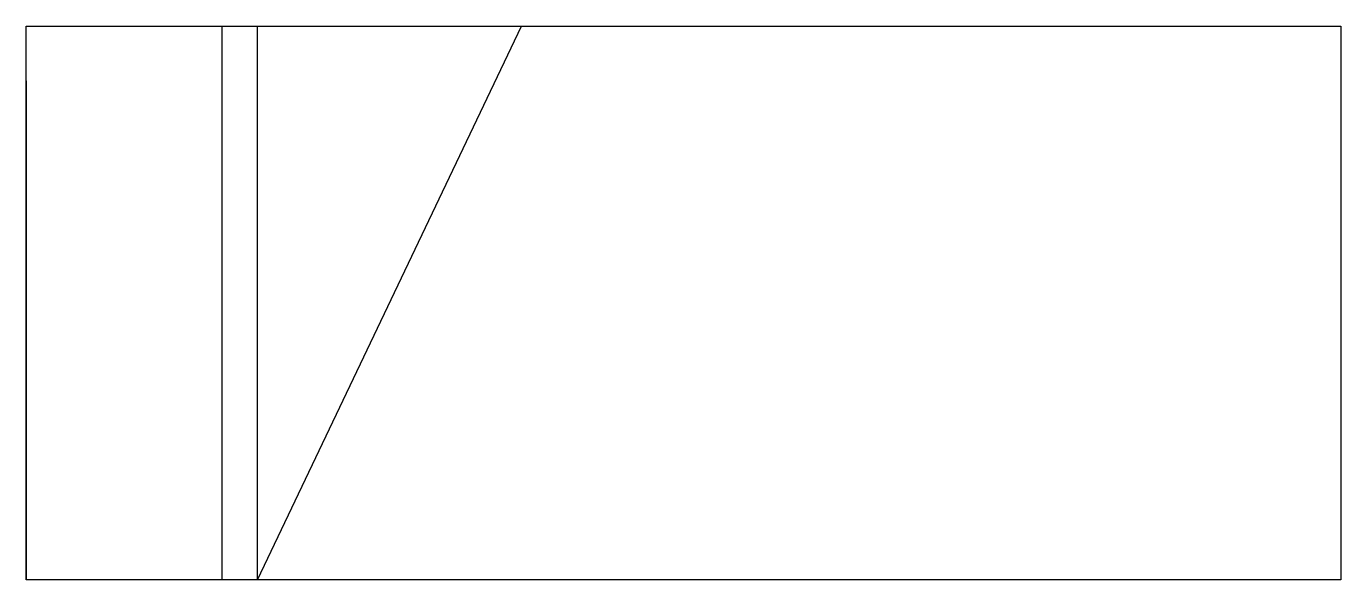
# Model space of a CAD drawing. Extents: x 7.08 to 8.98, y 28.04 to 28.84.
import ezdxf

# ---------------------------------------------------------------- set-up
doc = ezdxf.new("R2010")
doc.units = 0
doc.header["$LTSCALE"] = 0.5
doc.header["$MEASUREMENT"] = 0
doc.layers.get('0').update_dxf_attribs({"linetype": 'CONTINUOUS'})

# ---------------------------------------------------------------- blocks, each defined once
blk = doc.blocks.new('CAMA80')
for p, q in [((0.2832, 0), (0.2832, 0.8)), ((0.3345, 0), (0.3345, 0.8)), ((0.3345, 0), (0.7159, 0.8)), ((0, 0.7211), (0, 0))]:
    blk.add_line(p, q)
blk.add_lwpolyline([(0, 0), (0, 0.8), (1.9, 0.8), (1.9, 0)], close=True)

msp = doc.modelspace()

# ---------------------------------------------------------------- block references
msp.add_blockref('CAMA80', (7.0757, 28.0436))

doc.saveas('drawing.dxf')
